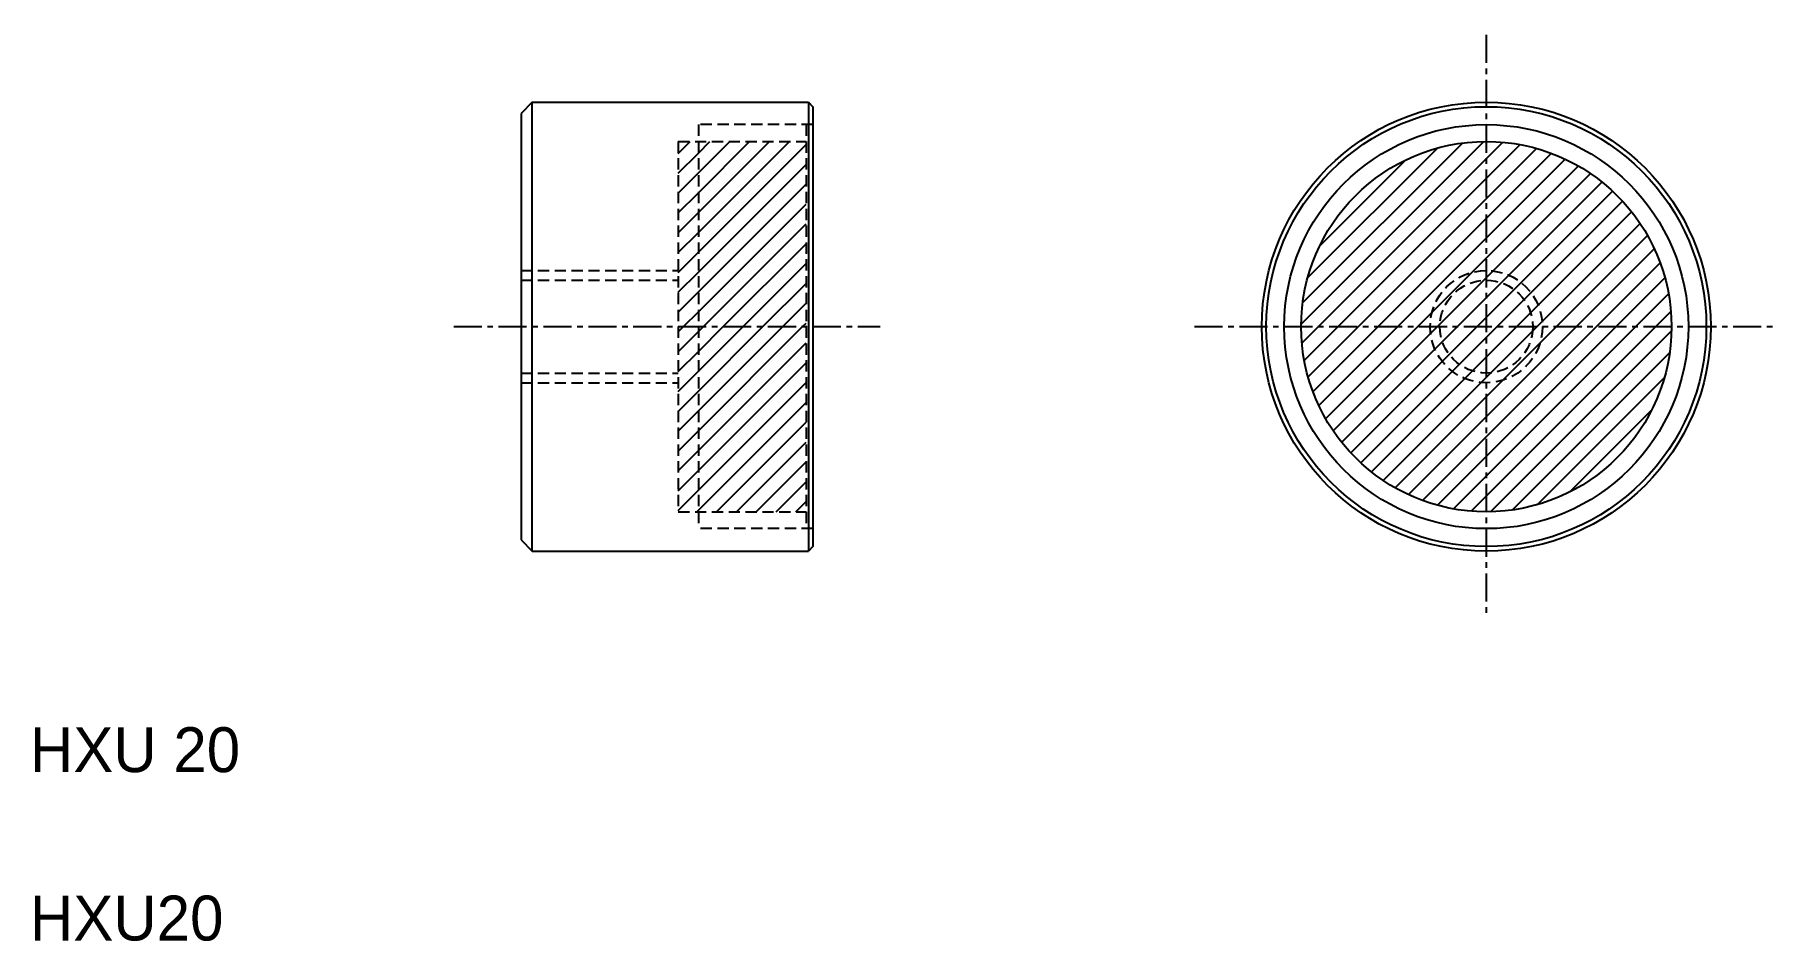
# Model space of a CAD drawing. Extents: x 5.2 to 82.9, y 5 to 45.3.
import ezdxf

# ---------------------------------------------------------------- set-up
doc = ezdxf.new("R2010")
doc.units = 0
doc.linetypes.add('CENTER', pattern=[2, 1.25, -0.25, 0.25, -0.25])
doc.linetypes.add('DASHED', pattern=[0.75, 0.5, -0.25])
doc.layers.get('0').update_dxf_attribs({"linetype": 'CONTINUOUS'})
doc.layers.add('CENTER', color=1, linetype='CENTER')

# ---------------------------------------------------------------- blocks, each defined once
blk = doc.blocks.new('*X13')
at = {"color": 0, "linetype": 'CONTINUOUS'}
for p, q in [((61.629, 32.461), (69.765, 40.597)), ((61.661, 31.609), (70.617, 40.564)), ((61.697, 33.413), (68.813, 40.528)), ((61.769, 30.833), (71.393, 40.457)), ((61.919, 34.519), (67.707, 40.307)), ((61.936, 30.116), (72.11, 40.29)), ((62.154, 29.45), (72.776, 40.072)), ((62.416, 28.829), (73.397, 39.809)), ((62.447, 35.93), (66.296, 39.779)), ((62.719, 28.248), (73.978, 39.507)), ((63.059, 27.704), (74.522, 39.167)), ((63.435, 27.196), (75.03, 38.791)), ((63.844, 26.721), (75.505, 38.381)), ((64.288, 26.281), (75.945, 37.938)), ((64.764, 25.874), (76.352, 37.461)), ((65.276, 25.501), (76.725, 36.95)), ((65.822, 25.164), (77.062, 36.404)), ((66.406, 24.864), (77.362, 35.82)), ((67.031, 24.605), (77.621, 35.195)), ((67.7, 24.39), (77.836, 34.525)), ((68.421, 24.227), (77.999, 33.804)), ((69.203, 24.125), (78.101, 33.023)), ((70.062, 24.1), (78.126, 32.164)), ((71.023, 24.177), (78.048, 31.203)), ((72.145, 24.415), (77.811, 30.081)), ((73.597, 24.983), (77.243, 28.629))]:
    blk.add_line(p, q, dxfattribs=at)
blk = doc.blocks.new('*X14')
at = {"color": 0, "linetype": 'CONTINUOUS'}
for p, q in [((33.878, 40.065), (34.41, 40.598)), ((34.778, 36.546), (38.83, 40.598)), ((34.778, 37.43), (37.946, 40.598)), ((34.778, 38.314), (37.062, 40.598)), ((34.778, 39.198), (36.178, 40.598)), ((34.778, 40.082), (35.294, 40.598)), ((34.778, 35.662), (39.578, 40.462)), ((33.878, 39.182), (34.778, 40.082)), ((33.878, 38.298), (34.778, 39.198)), ((34.778, 34.778), (39.578, 39.578)), ((33.878, 37.414), (34.778, 38.314)), ((34.778, 33.894), (39.578, 38.694)), ((33.878, 36.53), (34.778, 37.43)), ((34.778, 33.01), (39.578, 37.81)), ((33.878, 35.646), (34.778, 36.546)), ((34.999, 32.348), (39.578, 36.927)), ((35.883, 32.348), (39.578, 36.043)), ((33.878, 34.762), (34.778, 35.662)), ((36.767, 32.348), (39.578, 35.159)), ((33.878, 33.878), (34.778, 34.778)), ((37.651, 32.348), (39.578, 34.275)), ((33.878, 32.994), (34.778, 33.894)), ((34.115, 32.348), (34.778, 33.01)), ((38.535, 32.348), (39.578, 33.391)), ((33.878, 32.11), (34.115, 32.348)), ((33.878, 31.227), (34.778, 32.127)), ((34.778, 27.707), (39.419, 32.348)), ((34.778, 28.591), (38.535, 32.348)), ((34.778, 29.475), (37.651, 32.348)), ((34.778, 30.359), (36.767, 32.348)), ((34.778, 31.243), (35.883, 32.348)), ((34.778, 32.127), (34.999, 32.348)), ((39.419, 32.348), (39.578, 32.507)), ((33.878, 30.343), (34.778, 31.243)), ((34.778, 26.823), (39.578, 31.623)), ((33.878, 29.459), (34.778, 30.359)), ((34.778, 25.939), (39.578, 30.739)), ((34.778, 25.056), (39.578, 29.856)), ((33.878, 28.575), (34.778, 29.475)), ((34.778, 24.172), (39.578, 28.972)), ((33.878, 27.691), (34.778, 28.591)), ((35.588, 24.098), (39.578, 28.088)), ((33.878, 26.807), (34.778, 27.707)), ((36.472, 24.098), (39.578, 27.204)), ((33.878, 25.923), (34.778, 26.823)), ((33.878, 25.039), (34.778, 25.939)), ((37.356, 24.098), (39.578, 26.32)), ((33.878, 24.156), (34.778, 25.056)), ((38.24, 24.098), (39.578, 25.436)), ((34.704, 24.098), (34.778, 24.172)), ((39.124, 24.098), (39.578, 24.552))]:
    blk.add_line(p, q, dxfattribs=at)

msp = doc.modelspace()

# ---------------------------------------------------------------- linework, layer by layer
at = {"color": 7, "linetype": 'CONTINUOUS'}
for p, q in [((27.378, 42.348), (26.878, 41.848)), ((27.378, 22.348), (27.378, 42.348)), ((27.378, 42.348), (39.678, 42.348)), ((39.678, 42.348), (39.878, 42.148)), ((39.678, 42.348), (39.678, 22.348)), ((39.878, 42.148), (39.878, 22.548)), ((26.878, 41.848), (26.878, 22.848)), ((26.878, 22.848), (27.378, 22.348)), ((39.878, 22.548), (39.678, 22.348)), ((27.378, 22.348), (39.678, 22.348))]:
    msp.add_line(p, q, dxfattribs=at)
at = {"color": 3, "linetype": 'DASHED'}
for p, q in [((34.778, 41.348), (34.778, 23.348)), ((39.878, 41.348), (34.778, 41.348)), ((39.578, 41.348), (39.578, 23.348)), ((33.878, 40.598), (33.878, 24.098)), ((33.878, 40.598), (39.578, 40.598)), ((26.878, 34.848), (33.878, 34.848)), ((26.878, 34.415), (33.878, 34.415)), ((28.628, 34.848), (28.628, 34.848)), ((30.378, 34.848), (30.378, 34.848)), ((26.878, 30.281), (33.878, 30.281)), ((26.878, 29.848), (33.878, 29.848)), ((33.878, 24.098), (39.578, 24.098)), ((39.878, 23.348), (34.778, 23.348))]:
    msp.add_line(p, q, dxfattribs=at)
at = {"color": 7, "linetype": 'CONTINUOUS'}
for radius in [10, 9.8, 9, 8.25, 8.25, 8.25]:
    msp.add_circle((69.878, 32.348), radius, dxfattribs=at)
at = {"color": 3, "linetype": 'DASHED'}
for radius in [2.5, 2.067]:
    msp.add_circle((69.878, 32.348), radius, dxfattribs=at)
at = {"layer": 'CENTER', "color": 1, "linetype": 'CENTER'}
for p, q in [((69.878, 45.348), (69.878, 19.348)), ((23.878, 32.348), (42.878, 32.348)), ((56.878, 32.348), (82.878, 32.348))]:
    msp.add_line(p, q, dxfattribs=at)

# ---------------------------------------------------------------- block references
at = {"color": 3, "linetype": 'CONTINUOUS'}
for name in ['*X14', '*X13']:
    msp.add_blockref(name, (0, 0), dxfattribs=at)

# ---------------------------------------------------------------- texts
at = {"color": 7, "linetype": 'CONTINUOUS'}
for s, p in [('HXU 20', (5, 12.5)), ('HXU20', (5, 5))]:
    msp.add_text(s, height=2, dxfattribs=at).set_placement(p)

doc.saveas('drawing.dxf')
